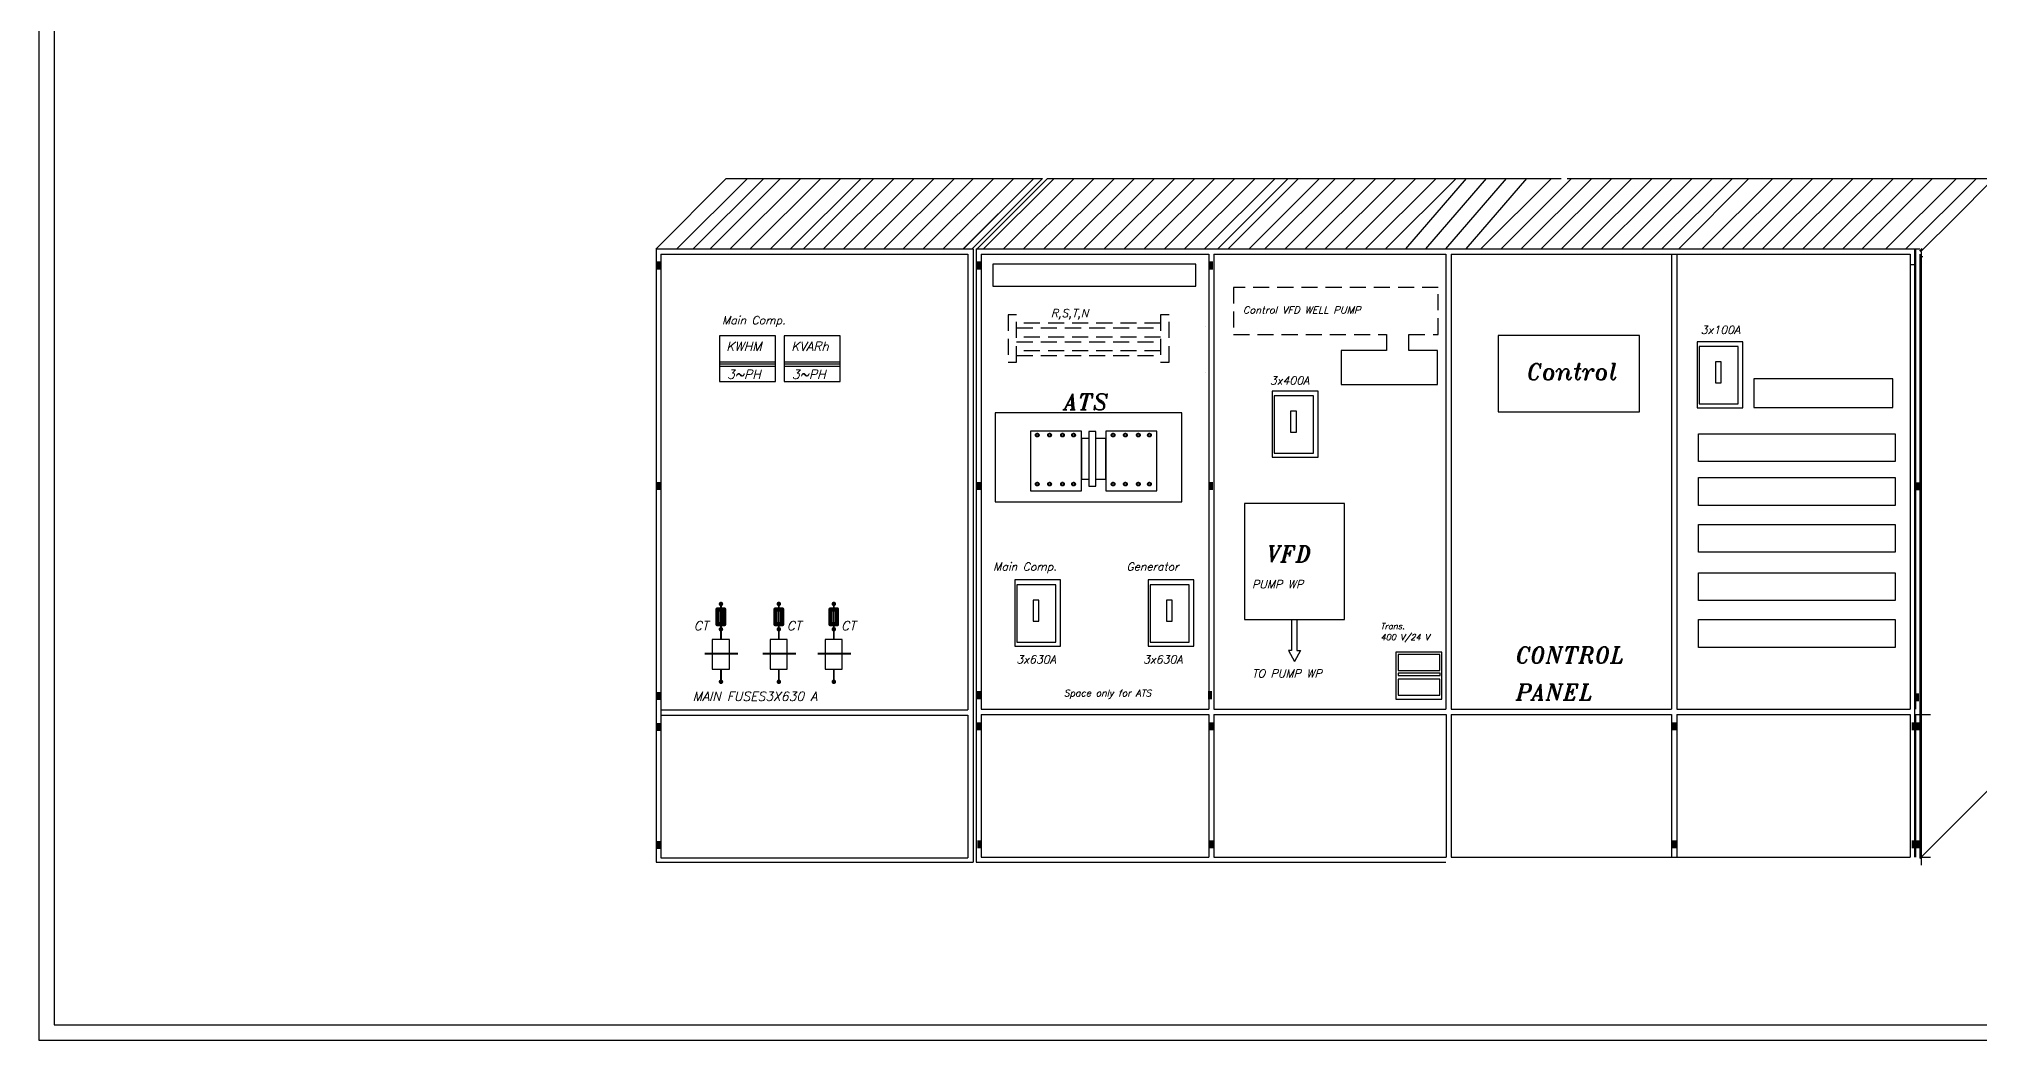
# Model space of a CAD drawing. Header units: inches. Extents: x 191440 to 383551, y 141448 to 284946.
# Drawn here: x 191784 to 191822.28, y 141448.15 to 141467.9 of the extents above; entities that cross this region are included whole.
import ezdxf

# ---------------------------------------------------------------- set-up
doc = ezdxf.new("R2010")
doc.units = ezdxf.units.IN
doc.header["$MEASUREMENT"] = 0
doc.linetypes.add('HIDDEN', pattern=[9.525, 6.35, -3.175])
for name, color, linetype in [('BODY', 7, 'Continuous'), ('ELEC', 7, 'Continuous'), ('TEXT', 7, 'Continuous')]:
    doc.layers.add(name, color=color, linetype=linetype)
doc.styles.add('ITALICT', font='italict')
pattern_1 = [(45, (191846.457783, 141467.527597), (-0.0051971569, 0.0051971569), [])]
pattern_2 = [(45, (191845.315366, 141467.527597), (-0.0051971569, 0.0051971569), [])]
pattern_3 = [(45, (191847.542318, 141467.527597), (-0.0051971569, 0.0051971569), [])]

# ---------------------------------------------------------------- blocks, each defined once
blk = doc.blocks.new('FS')
at = {"const_width": 0.2}
blk.add_lwpolyline([(0, 0.1), (0.5, 0.1)], dxfattribs=at)

msp = doc.modelspace()

# ---------------------------------------------------------------- hatches: boundary and pattern name
at = {"ltscale": 0.05}
h = msp.add_hatch(dxfattribs=at)
h.set_pattern_fill('ANSI31', color=1, scale=0.058799, style=0)
h.set_pattern_definition(pattern_2)
h.paths.add_polyline_path([(191797.49404, 141456.6086), (191797.49404, 141456.52001), (191797.55284, 141456.52001), (191797.55284, 141456.64976, 0.41421356), (191797.5352, 141456.6674), (191797.37645, 141456.6674, 0.41421356), (191797.35881, 141456.64976), (191797.35881, 141456.52001), (191797.4176, 141456.52001), (191797.4176, 141456.6086)])
h = msp.add_hatch(dxfattribs=at)
h.set_pattern_fill('ANSI31', color=1, scale=0.058799, style=0)
h.set_pattern_definition(pattern_2)
h.paths.add_polyline_path([(191797.49404, 141456.42261), (191797.55284, 141456.42261), (191797.55284, 141456.52001), (191797.49404, 141456.52001)])
h.paths.add_polyline_path([(191797.5352, 141456.32637, 0.41421356), (191797.55284, 141456.344), (191797.55284, 141456.42261), (191797.49404, 141456.42261), (191797.49404, 141456.38516), (191797.4176, 141456.38516), (191797.4176, 141456.42261), (191797.35881, 141456.42261), (191797.35881, 141456.344, 0.41421356), (191797.37645, 141456.32637)])
h.paths.add_polyline_path([(191797.4176, 141456.52001), (191797.35881, 141456.52001), (191797.35881, 141456.42261), (191797.4176, 141456.42261)])
h = msp.add_hatch(dxfattribs=at)
h.set_pattern_fill('ANSI31', color=1, scale=0.058799, style=0)
h.set_pattern_definition(pattern_1)
h.paths.add_polyline_path([(191798.63646, 141456.6086), (191798.63646, 141456.52001), (191798.69526, 141456.52001), (191798.69526, 141456.64976, 0.41421356), (191798.67762, 141456.6674), (191798.51886, 141456.6674, 0.41421356), (191798.50122, 141456.64976), (191798.50122, 141456.52001), (191798.56002, 141456.52001), (191798.56002, 141456.6086)])
h = msp.add_hatch(dxfattribs=at)
h.set_pattern_fill('ANSI31', color=1, scale=0.058799, style=0)
h.set_pattern_definition(pattern_1)
h.paths.add_polyline_path([(191798.63646, 141456.42261), (191798.69526, 141456.42261), (191798.69526, 141456.52001), (191798.63646, 141456.52001)])
h.paths.add_polyline_path([(191798.67762, 141456.32637, 0.41421356), (191798.69526, 141456.344), (191798.69526, 141456.42261), (191798.63646, 141456.42261), (191798.63646, 141456.38516), (191798.56002, 141456.38516), (191798.56002, 141456.42261), (191798.50122, 141456.42261), (191798.50122, 141456.344, 0.41421356), (191798.51886, 141456.32637)])
h.paths.add_polyline_path([(191798.56002, 141456.52001), (191798.50122, 141456.52001), (191798.50122, 141456.42261), (191798.56002, 141456.42261)])
h = msp.add_hatch(dxfattribs=at)
h.set_pattern_fill('ANSI31', color=1, scale=0.058799, style=0)
h.set_pattern_definition(pattern_3)
h.paths.add_polyline_path([(191799.721, 141456.6086), (191799.721, 141456.52001), (191799.77979, 141456.52001), (191799.77979, 141456.64976, 0.41421356), (191799.76215, 141456.6674), (191799.6034, 141456.6674, 0.41421356), (191799.58576, 141456.64976), (191799.58576, 141456.52001), (191799.64456, 141456.52001), (191799.64456, 141456.6086)])
h = msp.add_hatch(dxfattribs=at)
h.set_pattern_fill('ANSI31', color=1, scale=0.058799, style=0)
h.set_pattern_definition(pattern_3)
h.paths.add_polyline_path([(191799.721, 141456.42261), (191799.77979, 141456.42261), (191799.77979, 141456.52001), (191799.721, 141456.52001)])
h.paths.add_polyline_path([(191799.76215, 141456.32637, 0.41421356), (191799.77979, 141456.344), (191799.77979, 141456.42261), (191799.721, 141456.42261), (191799.721, 141456.38516), (191799.64456, 141456.38516), (191799.64456, 141456.42261), (191799.58576, 141456.42261), (191799.58576, 141456.344, 0.41421356), (191799.6034, 141456.32637)])
h.paths.add_polyline_path([(191799.64456, 141456.52001), (191799.58576, 141456.52001), (191799.58576, 141456.42261), (191799.64456, 141456.42261)])

# ---------------------------------------------------------------- linework, layer by layer
at = {"linetype": 'Continuous'}
for p, q in [((191797.56358, 141465.14543), (191803.80354, 141465.14543)), ((191803.90193, 141465.14543), (191805.07632, 141465.14543)), ((191805.07632, 141465.14543), (191814.03506, 141465.14543)), ((191814.15136, 141465.14543), (191822.58866, 141465.14543)), ((191796.18248, 141463.75286), (191802.4318, 141463.75286)), ((191796.18248, 141463.75286), (191796.18248, 141451.65704)), ((191796.26865, 141463.64917), (191796.26865, 141451.74488)), ((191796.2691, 141463.64917), (191802.3265, 141463.64917)), ((191802.3265, 141463.64917), (191802.3265, 141454.65964)), ((191802.4318, 141463.75286), (191802.4318, 141451.65704)), ((191802.49098, 141463.75286), (191802.49098, 141451.65591)), ((191802.49098, 141463.75286), (191811.76141, 141463.75286)), ((191802.59467, 141463.64917), (191802.59467, 141454.67435)), ((191802.59467, 141463.64917), (191807.08006, 141463.64917)), ((191807.08006, 141463.64917), (191807.08006, 141454.67435)), ((191807.18375, 141463.64917), (191807.18375, 141454.67435)), ((191807.18375, 141463.64917), (191809.81079, 141463.64917)), ((191807.18375, 141463.64917), (191811.76141, 141463.64917)), ((191811.76141, 141463.75286), (191821.02594, 141463.75286)), ((191811.76141, 141463.64917), (191811.76141, 141454.67435)), ((191811.8651, 141463.64917), (191811.8651, 141454.67435)), ((191811.8651, 141463.64917), (191820.92225, 141463.64917)), ((191816.21273, 141463.64917), (191816.21273, 141454.67435)), ((191816.31642, 141463.64917), (191816.31642, 141454.67435)), ((191820.92225, 141463.64917), (191820.92225, 141454.67435)), ((191821.00557, 141463.75286), (191821.00557, 141451.7596)), ((191821.00557, 141463.75286), (191821.11086, 141463.75286)), ((191821.02594, 141463.75286), (191821.02594, 141454.67435)), ((191821.11086, 141463.64917), (191821.11086, 141454.65964)), ((191821.11086, 141463.63446), (191821.11086, 141451.7596)), ((191802.43117, 141462.22273), (191802.4318, 141462.22307)), ((191807.01884, 141462.22273), (191807.01946, 141462.22307)), ((191811.76079, 141462.23744), (191811.76141, 141462.23778)), ((191802.43117, 141461.31375), (191802.4318, 141461.3141)), ((191807.01884, 141461.31375), (191807.01946, 141461.3141)), ((191811.76079, 141461.32847), (191811.76141, 141461.32881)), ((191821.11024, 141461.32847), (191821.11086, 141461.32881)), ((191796.26865, 141454.65964), (191802.3265, 141454.65964)), ((191796.26865, 141454.55595), (191802.3265, 141454.55595)), ((191796.37279, 141454.65964), (191798.99983, 141454.65964)), ((191796.37279, 141454.55595), (191798.99983, 141454.55595)), ((191802.3265, 141454.55595), (191802.3265, 141451.74488)), ((191802.59467, 141454.67435), (191803.16878, 141454.67435)), ((191802.59467, 141454.67435), (191807.08006, 141454.67435)), ((191802.59467, 141454.57066), (191803.16878, 141454.57066)), ((191802.59467, 141454.57066), (191802.59467, 141451.7596)), ((191802.59467, 141454.57066), (191807.08006, 141454.57066)), ((191807.08006, 141454.57066), (191807.08006, 141451.7596)), ((191807.18375, 141454.67435), (191809.81079, 141454.67435)), ((191807.18375, 141454.67435), (191811.76141, 141454.67435)), ((191807.18375, 141454.57066), (191809.81079, 141454.57066)), ((191807.18375, 141454.57066), (191811.76775, 141454.57066)), ((191807.18375, 141454.57066), (191807.18375, 141451.7596)), ((191811.76775, 141454.57066), (191811.76775, 141451.7596)), ((191811.8651, 141454.67435), (191812.24383, 141454.67435)), ((191811.8651, 141454.67435), (191816.21273, 141454.67435)), ((191811.8651, 141454.57066), (191812.24383, 141454.57066)), ((191811.8651, 141454.57066), (191811.8651, 141451.7596)), ((191811.8651, 141454.57066), (191816.21273, 141454.57066)), ((191816.21273, 141454.57066), (191816.21273, 141451.7596)), ((191816.31642, 141454.67435), (191820.92225, 141454.67435)), ((191816.31642, 141454.57066), (191820.92225, 141454.57066)), ((191816.31642, 141454.57066), (191816.31642, 141451.7596)), ((191820.92225, 141454.57066), (191820.92225, 141451.7596)), ((191821.00557, 141454.57066), (191821.31797, 141454.57066)), ((191821.02594, 141454.57066), (191821.02594, 141451.7596)), ((191821.11086, 141454.55595), (191821.11086, 141451.74488)), ((191796.26865, 141451.74488), (191802.3265, 141451.74488)), ((191796.37279, 141451.74488), (191798.99983, 141451.74488)), ((191802.59467, 141451.7596), (191807.08006, 141451.7596)), ((191807.18375, 141451.7596), (191809.81079, 141451.7596)), ((191807.18375, 141451.7596), (191811.76775, 141451.7596)), ((191811.8651, 141451.7596), (191820.92225, 141451.7596)), ((191821.11086, 141451.7596), (191821.31797, 141451.7596)), ((191796.18248, 141451.65704), (191802.4318, 141451.65704)), ((191802.49098, 141451.65591), (191811.76141, 141451.65591))]:
    msp.add_line(p, q, dxfattribs=at)
at = {"color": 7, "linetype": 'Continuous'}
for p, q in [((191821.12204, 141463.60592), (191821.12204, 141454.6311)), ((191821.12204, 141463.60592), (191821.16716, 141463.60592)), ((191821.13504, 141463.69481), (191821.13504, 141451.59786)), ((191821.10366, 141462.19419), (191821.10428, 141462.19453)), ((191821.10553, 141462.19242), (191821.10616, 141462.19276)), ((191821.10366, 141461.28522), (191821.10428, 141461.28556)), ((191821.10553, 141461.28345), (191821.10616, 141461.28379))]:
    msp.add_line(p, q, dxfattribs=at)
for p, q in [((191807.07861, 141463.44569), (191807.15955, 141463.44569)), ((191820.92081, 141463.44569), (191821.00174, 141463.44569))]:
    msp.add_line(p, q)
at = {"ltscale": 0.05}
for p, q in [((191808.71267, 141456.44769), (191808.71267, 141455.83531)), ((191808.81811, 141456.44769), (191808.81811, 141455.83531)), ((191808.71267, 141455.83531), (191808.65263, 141455.83531)), ((191808.65263, 141455.83531), (191808.77139, 141455.61597)), ((191808.89016, 141455.83531), (191808.77139, 141455.61597)), ((191808.81811, 141455.83531), (191808.89016, 141455.83531))]:
    msp.add_line(p, q, dxfattribs=at)
msp.add_lwpolyline([(191841.5, 141487.64733), (191784, 141487.64733), (191784, 141448.14733), (191841.5, 141448.14733), (191841.5, 141487.64733)])
msp.add_lwpolyline([(191841.2, 141487.34733), (191784.3, 141487.34733), (191784.3, 141448.44733), (191841.2, 141448.44733)], close=True)
at = {"linetype": 'HIDDEN', "ltscale": 0.05}
for points in [[(191811.02996, 141462.06861), (191811.60919, 141462.06861), (191811.60919, 141462.9954), (191807.5663, 141462.9954), (191807.5663, 141462.06861), (191810.58952, 141462.06861)], [(191806.13262, 141462.2904), (191803.29158, 141462.2904)], [(191803.29158, 141462.19995), (191806.13262, 141462.19995)], [(191806.13262, 141462.01372), (191803.29158, 141462.01372)], [(191803.29158, 141461.92326), (191806.13262, 141461.92326)], [(191806.13262, 141461.74451), (191803.29158, 141461.74451)], [(191803.29158, 141461.65406), (191806.13262, 141461.65406)]]:
    msp.add_lwpolyline(points, dxfattribs=at)
for points in [[(191803.29158, 141462.45571), (191803.12698, 141462.45571), (191803.12698, 141461.52096), (191803.29158, 141461.52096)], [(191806.29722, 141462.45571), (191806.13262, 141462.45571), (191806.13262, 141461.52096), (191806.29722, 141461.52096)]]:
    msp.add_lwpolyline(points, close=True, dxfattribs=at)
at = {"ltscale": 0.05}
for points in [[(191810.58952, 141462.06861), (191810.58952, 141461.74778)], [(191811.02996, 141461.74778), (191811.02996, 141462.06861)], [(191810.58952, 141461.74778), (191809.69506, 141461.74778), (191809.69506, 141461.08102), (191811.59426, 141461.08102), (191811.59426, 141461.74778), (191811.02996, 141461.74778)]]:
    msp.add_lwpolyline(points, dxfattribs=at)
for points in [[(191816.71616, 141460.62029), (191817.62083, 141460.62029), (191817.62083, 141461.92408), (191816.71616, 141461.92408)], [(191817.5285, 141461.82791), (191816.75627, 141461.82791), (191816.75627, 141460.69871), (191817.5285, 141460.69871)], [(191817.07803, 141461.11323), (191817.19244, 141461.11323), (191817.19244, 141461.52775), (191817.07803, 141461.52775)], [(191808.33409, 141459.64674), (191809.23876, 141459.64674), (191809.23876, 141460.95053), (191808.33409, 141460.95053)], [(191809.14643, 141460.85436), (191808.37421, 141460.85436), (191808.37421, 141459.72516), (191809.14643, 141459.72516)], [(191808.69597, 141460.13968), (191808.81037, 141460.13968), (191808.81037, 141460.5542), (191808.69597, 141460.5542)], [(191809.75616, 141458.72932), (191807.78663, 141458.72932), (191807.78663, 141456.44769), (191809.75616, 141456.44769)], [(191803.25502, 141455.9213), (191804.15969, 141455.9213), (191804.15969, 141457.2251), (191803.25502, 141457.2251)], [(191804.06736, 141457.12893), (191803.29513, 141457.12893), (191803.29513, 141455.99973), (191804.06736, 141455.99973)], [(191803.61689, 141456.41424), (191803.7313, 141456.41424), (191803.7313, 141456.82876), (191803.61689, 141456.82876)], [(191811.68053, 141455.80078), (191810.77371, 141455.80078), (191810.77371, 141454.87505), (191811.68053, 141454.87505)], [(191810.81613, 141455.43824), (191811.63781, 141455.43824), (191811.63781, 141455.75634), (191810.81613, 141455.75634)], [(191810.81613, 141455.33678), (191811.64938, 141455.33678), (191811.64938, 141455.38922), (191810.81613, 141455.38922)], [(191810.81613, 141454.94927), (191811.63781, 141454.94927), (191811.63781, 141455.26737), (191810.81613, 141455.26737)]]:
    msp.add_lwpolyline(points, close=True, dxfattribs=at)
at = {"color": 7, "ltscale": 0.05, "true_color": 0xffffff}
for points in [[(191817.83738, 141460.62701), (191820.57962, 141460.62701), (191820.57962, 141461.18962), (191817.83738, 141461.18962)], [(191816.74049, 141460.10767), (191820.62292, 141460.10767), (191820.62292, 141459.55948), (191816.74049, 141459.55948)], [(191816.74049, 141459.24211), (191820.62292, 141459.24211), (191820.62292, 141458.69393), (191816.74049, 141458.69393)], [(191816.74049, 141458.31885), (191820.62292, 141458.31885), (191820.62292, 141457.77066), (191816.74049, 141457.77066)], [(191816.74049, 141457.36673), (191820.62292, 141457.36673), (191820.62292, 141456.81855), (191816.74049, 141456.81855)], [(191816.74049, 141456.44347), (191820.62292, 141456.44347), (191820.62292, 141455.89528), (191816.74049, 141455.89528)]]:
    msp.add_lwpolyline(points, close=True, dxfattribs=at)
at = {"color": 242, "linetype": 'HIDDEN', "true_color": 0xcd2027}
for points in [[(191802.86585, 141458.76782), (191806.55021, 141458.76782), (191806.55021, 141460.51748), (191802.86585, 141460.51748)], [(191803.56323, 141458.98356), (191804.5731, 141458.98356), (191804.5731, 141460.16118), (191803.56323, 141460.16118)], [(191804.85583, 141460.15016), (191804.7185, 141460.15016), (191804.7185, 141459.07546), (191804.85583, 141459.07546)], [(191805.04998, 141458.98356), (191806.05985, 141458.98356), (191806.05985, 141460.16118), (191805.04998, 141460.16118)], [(191805.88365, 141455.9213), (191806.78832, 141455.9213), (191806.78832, 141457.2251), (191805.88365, 141457.2251)], [(191806.69599, 141457.12893), (191805.92376, 141457.12893), (191805.92376, 141455.99973), (191806.69599, 141455.99973)], [(191806.24552, 141456.41424), (191806.35993, 141456.41424), (191806.35993, 141456.82876), (191806.24552, 141456.82876)]]:
    msp.add_lwpolyline(points, close=True, dxfattribs=at)
for points in [[(191804.7185, 141460.01125), (191804.5731, 141460.01125), (191804.5731, 141459.2145), (191804.7185, 141459.2145)], [(191804.85583, 141459.2145), (191805.04998, 141459.2145), (191805.04998, 141460.01125), (191804.85583, 141460.01125)]]:
    msp.add_lwpolyline(points, dxfattribs=at)
at = {"const_width": 0.04438}
for points in [[(191797.43524, 141456.751, 1), (191797.47962, 141456.751, 1)], [(191798.57765, 141456.751, 1), (191798.62204, 141456.751, 1)], [(191799.66219, 141456.751, 1), (191799.70657, 141456.751, 1)], [(191797.43524, 141456.2524, 1), (191797.47962, 141456.2524, 1)], [(191797.43524, 141456.2524, 1), (191797.47962, 141456.2524, 1)], [(191798.57765, 141456.2524, 1), (191798.62204, 141456.2524, 1)], [(191798.57765, 141456.2524, 1), (191798.62204, 141456.2524, 1)], [(191799.66219, 141456.2524, 1), (191799.70657, 141456.2524, 1)], [(191799.66219, 141456.2524, 1), (191799.70657, 141456.2524, 1)], [(191797.43605, 141455.21619, 1), (191797.48044, 141455.21619, 1)], [(191797.43605, 141455.21619, 1), (191797.48044, 141455.21619, 1)], [(191798.57847, 141455.21619, 1), (191798.62285, 141455.21619, 1)], [(191798.57847, 141455.21619, 1), (191798.62285, 141455.21619, 1)], [(191799.66301, 141455.21619, 1), (191799.70739, 141455.21619, 1)], [(191799.66301, 141455.21619, 1), (191799.70739, 141455.21619, 1)]]:
    msp.add_lwpolyline(points, format="xyb", close=True, dxfattribs=at)
at = {"color": 1, "ltscale": 0.05, "const_width": 0.03396}
for points in [[(191797.45828, 141456.06125), (191797.45828, 141456.79034)], [(191798.6007, 141456.06125), (191798.6007, 141456.79034)], [(191799.68524, 141456.06125), (191799.68524, 141456.79034)], [(191797.45828, 141455.18499), (191797.45828, 141455.46456)], [(191798.6007, 141455.18499), (191798.6007, 141455.46456)], [(191799.68524, 141455.18499), (191799.68524, 141455.46456)]]:
    msp.add_lwpolyline(points, dxfattribs=at)
at = {"color": 1, "ltscale": 0.05}
for points in [[(191797.55284, 141456.64976, 0.41421356), (191797.5352, 141456.6674), (191797.37645, 141456.6674, 0.41421356), (191797.35881, 141456.64976), (191797.35881, 141456.344, 0.41421356), (191797.37645, 141456.32637), (191797.5352, 141456.32637, 0.41421356), (191797.55284, 141456.344)], [(191798.69526, 141456.64976, 0.41421356), (191798.67762, 141456.6674), (191798.51886, 141456.6674, 0.41421356), (191798.50122, 141456.64976), (191798.50122, 141456.344, 0.41421356), (191798.51886, 141456.32637), (191798.67762, 141456.32637, 0.41421356), (191798.69526, 141456.344)], [(191799.77979, 141456.64976, 0.41421356), (191799.76215, 141456.6674), (191799.6034, 141456.6674, 0.41421356), (191799.58576, 141456.64976), (191799.58576, 141456.344, 0.41421356), (191799.6034, 141456.32637), (191799.76215, 141456.32637, 0.41421356), (191799.77979, 141456.344)]]:
    msp.add_lwpolyline(points, format="xyb", close=True, dxfattribs=at)
for points in [[(191797.49404, 141456.6086), (191797.4176, 141456.6086), (191797.4176, 141456.38516), (191797.49404, 141456.38516)], [(191798.63646, 141456.6086), (191798.56002, 141456.6086), (191798.56002, 141456.38516), (191798.63646, 141456.38516)], [(191799.721, 141456.6086), (191799.64456, 141456.6086), (191799.64456, 141456.38516), (191799.721, 141456.38516)]]:
    msp.add_lwpolyline(points, close=True, dxfattribs=at)
at = {"color": 175, "ltscale": 0.05, "true_color": 0x4554a5}
for points in [[(191797.62424, 141456.05314), (191797.28468, 141456.05314), (191797.28468, 141455.46456), (191797.62424, 141455.46456)], [(191798.76666, 141456.05314), (191798.42709, 141456.05314), (191798.42709, 141455.46456), (191798.76666, 141455.46456)], [(191799.85119, 141456.05314), (191799.51163, 141456.05314), (191799.51163, 141455.46456), (191799.85119, 141455.46456)]]:
    msp.add_lwpolyline(points, close=True, dxfattribs=at)
at = {"color": 175, "ltscale": 0.05, "true_color": 0x4554a5, "const_width": 0.03396}
for points in [[(191797.79402, 141455.77017), (191797.13753, 141455.77017)], [(191798.93644, 141455.77017), (191798.27995, 141455.77017)], [(191800.02098, 141455.77017), (191799.36448, 141455.77017)]]:
    msp.add_lwpolyline(points, dxfattribs=at)
at = {"linetype": 'HIDDEN'}
for centre, radius in [((191803.69773, 141460.08137), 0.03567), ((191803.69773, 141460.08137), 0.03567), ((191803.69688, 141460.08269), 0.02431), ((191803.94032, 141460.08137), 0.03567), ((191803.94032, 141460.08137), 0.03567), ((191803.93948, 141460.08269), 0.02431), ((191804.19586, 141460.08137), 0.03567), ((191804.19586, 141460.08137), 0.03567), ((191804.19502, 141460.08269), 0.02431), ((191804.41444, 141460.08137), 0.03567), ((191804.41444, 141460.08137), 0.03567), ((191804.41359, 141460.08269), 0.02431), ((191805.19412, 141460.08137), 0.03567), ((191805.19412, 141460.08137), 0.03567), ((191805.19328, 141460.08269), 0.02431), ((191805.43671, 141460.08137), 0.03567), ((191805.43671, 141460.08137), 0.03567), ((191805.43587, 141460.08269), 0.02431), ((191805.69225, 141460.08137), 0.03567), ((191805.69225, 141460.08137), 0.03567), ((191805.69141, 141460.08269), 0.02431), ((191805.91083, 141460.08137), 0.03567), ((191805.91083, 141460.08137), 0.03567), ((191805.90999, 141460.08269), 0.02431), ((191803.69773, 141459.11513), 0.03567), ((191803.69773, 141459.11513), 0.03567), ((191803.69688, 141459.11646), 0.02431), ((191803.94032, 141459.11513), 0.03567), ((191803.94032, 141459.11513), 0.03567), ((191803.93948, 141459.11646), 0.02431), ((191804.19586, 141459.11513), 0.03567), ((191804.19586, 141459.11513), 0.03567), ((191804.19502, 141459.11646), 0.02431), ((191804.41444, 141459.11513), 0.03567), ((191804.41444, 141459.11513), 0.03567), ((191804.41359, 141459.11646), 0.02431), ((191805.19412, 141459.11513), 0.03567), ((191805.19412, 141459.11513), 0.03567), ((191805.19328, 141459.11646), 0.02431), ((191805.43671, 141459.11513), 0.03567), ((191805.43671, 141459.11513), 0.03567), ((191805.43587, 141459.11646), 0.02431), ((191805.69225, 141459.11513), 0.03567), ((191805.69225, 141459.11513), 0.03567), ((191805.69141, 141459.11646), 0.02431), ((191805.91083, 141459.11513), 0.03567), ((191805.91083, 141459.11513), 0.03567), ((191805.90999, 141459.11646), 0.02431)]:
    msp.add_circle(centre, radius, dxfattribs=at)
for centre, start, end in [((191797.45743, 141456.2524), 0, 180), ((191797.45743, 141456.2524), 180, 0), ((191798.59984, 141456.2524), 0, 180), ((191798.59984, 141456.2524), 180, 0), ((191799.68438, 141456.2524), 0, 180), ((191799.68438, 141456.2524), 180, 0), ((191797.45825, 141455.21619), 0, 180), ((191797.45825, 141455.21619), 180, 0), ((191798.60066, 141455.21619), 0, 180), ((191798.60066, 141455.21619), 180, 0), ((191799.6852, 141455.21619), 0, 180), ((191799.6852, 141455.21619), 180, 0)]:
    msp.add_arc(centre, 0.02219, start, end)
at = {"layer": 'BODY', "linetype": 'Continuous'}
for p, q in [((191796.16995, 141463.75181), (191797.56358, 141465.14543)), ((191796.58795, 141463.75286), (191797.98053, 141465.14543)), ((191796.9106, 141463.75286), (191798.30317, 141465.14543)), ((191797.24174, 141463.75286), (191798.63431, 141465.14543)), ((191797.63849, 141463.75286), (191799.03107, 141465.14543)), ((191798.03525, 141463.75286), (191799.42782, 141465.14543)), ((191798.432, 141463.75286), (191799.82457, 141465.14543)), ((191798.82875, 141463.75286), (191800.22132, 141465.14543)), ((191799.08417, 141463.75286), (191800.47674, 141465.14543)), ((191799.48092, 141463.75286), (191800.87349, 141465.14543)), ((191799.87767, 141463.75286), (191801.27024, 141465.14543)), ((191800.27442, 141463.75286), (191801.667, 141465.14543)), ((191800.67118, 141463.75286), (191802.06375, 141465.14543)), ((191801.05078, 141463.75286), (191802.44335, 141465.14543)), ((191801.44753, 141463.75286), (191802.84011, 141465.14543)), ((191801.84429, 141463.75286), (191803.23686, 141465.14543)), ((191802.23902, 141463.75286), (191803.6316, 141465.14543)), ((191802.24104, 141463.75286), (191803.63361, 141465.14543)), ((191802.40991, 141463.75181), (191803.80354, 141465.14543)), ((191802.50831, 141463.75181), (191803.90193, 141465.14543)), ((191802.63578, 141463.75286), (191804.02835, 141465.14543)), ((191802.63779, 141463.75286), (191804.03037, 141465.14543)), ((191803.03253, 141463.75286), (191804.4251, 141465.14543)), ((191803.82604, 141463.75286), (191805.21861, 141465.14543)), ((191804.22279, 141463.75286), (191805.61536, 141465.14543)), ((191804.37787, 141464.70145), (191804.82186, 141465.14543)), ((191804.61954, 141463.75286), (191806.01212, 141465.14543)), ((191805.0163, 141463.75286), (191806.40887, 141465.14543)), ((191805.41305, 141463.75286), (191806.80562, 141465.14543)), ((191805.8098, 141463.75286), (191807.20238, 141465.14543)), ((191806.20656, 141463.75286), (191807.59913, 141465.14543)), ((191806.60331, 141463.75286), (191807.99588, 141465.14543)), ((191807.00006, 141463.75286), (191808.39264, 141465.14543)), ((191807.25365, 141463.75181), (191808.64727, 141465.14543)), ((191807.45638, 141463.75181), (191808.85001, 141465.14543)), ((191807.87113, 141463.75181), (191809.26475, 141465.14543)), ((191808.19032, 141463.75286), (191809.5829, 141465.14543)), ((191808.58708, 141463.75286), (191809.97965, 141465.14543)), ((191808.98383, 141463.75286), (191810.3764, 141465.14543)), ((191809.38058, 141463.75286), (191810.77316, 141465.14543)), ((191809.77734, 141463.75286), (191811.16991, 141465.14543)), ((191810.17409, 141463.75286), (191811.56666, 141465.14543)), ((191810.57084, 141463.75286), (191811.96341, 141465.14543)), ((191810.96759, 141463.75286), (191812.16478, 141465.14543)), ((191811.36435, 141463.75286), (191812.56154, 141465.14543)), ((191811.7611, 141463.75286), (191812.95829, 141465.14543)), ((191812.15785, 141463.75286), (191813.35504, 141465.14543)), ((191812.45164, 141463.75286), (191813.84422, 141465.14543)), ((191812.8484, 141463.75286), (191814.24097, 141465.14543)), ((191813.24515, 141463.75286), (191814.63772, 141465.14543)), ((191813.6419, 141463.75286), (191815.03448, 141465.14543)), ((191814.03866, 141463.75286), (191815.43123, 141465.14543)), ((191814.43541, 141463.75286), (191815.82798, 141465.14543)), ((191815.22892, 141463.75286), (191816.62149, 141465.14543)), ((191815.62567, 141463.75286), (191817.01824, 141465.14543)), ((191815.78075, 141464.70145), (191816.22474, 141465.14543)), ((191816.02242, 141463.75286), (191817.415, 141465.14543)), ((191816.3457, 141463.75181), (191817.73932, 141465.14543)), ((191816.81593, 141463.75286), (191818.2085, 141465.14543)), ((191817.21268, 141463.75286), (191818.60526, 141465.14543)), ((191817.60944, 141463.75286), (191819.00201, 141465.14543)), ((191818.00619, 141463.75286), (191819.39876, 141465.14543)), ((191818.40294, 141463.75286), (191819.79552, 141465.14543)), ((191818.7997, 141463.75286), (191820.19227, 141465.14543)), ((191819.19645, 141463.75286), (191820.58902, 141465.14543)), ((191819.5932, 141463.75286), (191820.98577, 141465.14543)), ((191819.96567, 141463.75181), (191821.3593, 141465.14543)), ((191820.43933, 141463.75286), (191821.83191, 141465.14543)), ((191820.83609, 141463.75286), (191822.22866, 141465.14543)), ((191803.42928, 141463.75286), (191804.37787, 141464.70145)), ((191814.83216, 141463.75286), (191815.78075, 141464.70145)), ((191797.42704, 141461.43827), (191798.53086, 141461.43827)), ((191797.43202, 141461.52619), (191798.53584, 141461.52619)), ((191797.43207, 141461.48631), (191798.53589, 141461.48631)), ((191798.70638, 141461.43827), (191799.8102, 141461.43827)), ((191798.71136, 141461.52619), (191799.81518, 141461.52619)), ((191798.71141, 141461.48631), (191799.81523, 141461.48631))]:
    msp.add_line(p, q, dxfattribs=at)
at = {"layer": 'BODY', "color": 7, "linetype": 'Continuous'}
for p, q in [((191821.81705, 141464.38803), (191822.51641, 141465.08739)), ((191821.12384, 141463.69481), (191821.81705, 141464.38803)), ((191821.10766, 141463.70961), (191821.15846, 141463.76041)), ((191821.10866, 141451.72786), (191822.57175, 141453.19095))]:
    msp.add_line(p, q, dxfattribs=at)
at = {"layer": 'BODY', "linetype": 'Continuous'}
for points in [[(191798.53086, 141462.04093), (191797.42704, 141462.04093), (191797.42704, 141461.14011), (191798.53086, 141461.14011)], [(191799.8102, 141462.04093), (191798.70638, 141462.04093), (191798.70638, 141461.14011), (191799.8102, 141461.14011)]]:
    msp.add_lwpolyline(points, close=True, dxfattribs=at)
at = {"layer": 'TEXT'}
msp.add_line((191821.02594, 141463.64917), (191821.02594, 141463.75286), dxfattribs=at)
for points in [[(191806.82738, 141463.45153), (191802.82298, 141463.45153), (191802.82298, 141463.01828), (191806.82738, 141463.01828)], [(191812.79116, 141460.54056), (191815.5799, 141460.54056), (191815.5799, 141462.043), (191812.79116, 141462.043)]]:
    msp.add_lwpolyline(points, close=True, dxfattribs=at)

# ---------------------------------------------------------------- block references
at = {"linetype": 'Continuous', "xscale": 0.161866966893278, "yscale": 0.7964795384222525, "zscale": 0.161866966893278}
for p in [(191796.18317, 141463.34652), (191802.49965, 141463.34652), (191807.08732, 141463.34652), (191796.18317, 141458.99634), (191802.49965, 141458.99634), (191807.08732, 141458.99634), (191796.18317, 141454.85817), (191802.50234, 141454.87288), (191807.06739, 141454.87288), (191802.50935, 141454.25837), (191807.09594, 141454.25837), (191816.22584, 141454.25837), (191820.94747, 141454.25837), (191821.01927, 141454.25837), (191796.18804, 141454.24366), (191796.18804, 141451.91683), (191802.51306, 141451.93155), (191807.09594, 141451.93155), (191816.22954, 141451.93155), (191820.95118, 141451.93155), (191821.01927, 141451.93155)]:
    msp.add_blockref('FS', p, dxfattribs=at)
at = {"color": 7, "linetype": 'Continuous', "xscale": 0.161866966893278, "yscale": 0.7964795384222525, "zscale": 0.161866966893278}
for p in [(191821.01878, 141458.99281), (191821.01456, 141454.82786), (191821.01581, 141454.82786)]:
    msp.add_blockref('FS', p, dxfattribs=at)

# ---------------------------------------------------------------- texts
at = {"layer": 'ELEC', "style": 'ITALICT'}
for s, height, p in [('R,S,T,N', 0.15789, (191803.96684, 141462.40813)), ('Control VFD WELL PUMP', 0.1421014, (191807.7557, 141462.47894)), ('Main Comp.', 0.15789, (191797.47961, 141462.26921)), ('3x100A', 0.15789, (191816.78626, 141462.07883)), ('KWHM', 0.178513, (191797.56322, 141461.74439)), ('KVARh', 0.178513, (191798.84256, 141461.74439)), ('3~PH', 0.178513, (191797.57698, 141461.1923)), ('3~PH', 0.178513, (191798.85632, 141461.1923)), ('Control', 0.319728, (191813.36156, 141461.172)), ('3x400A', 0.15789, (191808.28626, 141461.07883)), ('VFD ', 0.315781, (191808.22681, 141457.57854)), ('Main Comp.', 0.15789, (191802.83006, 141457.40825)), ('PUMP WP', 0.15789, (191807.93626, 141457.06242)), ('CT', 0.178513, (191796.92128, 141456.23246)), ('CT', 0.178513, (191798.75713, 141456.23246)), ('CT', 0.178513, (191799.82803, 141456.23246)), ('Trans.', 0.118418, (191810.46991, 141456.25441)), ('400 V/24 V', 0.118418, (191810.46991, 141456.0377)), ('3x630A', 0.15789, (191803.28626, 141455.57883)), ('CONTROL ', 0.319728, (191813.14014, 141455.5833)), ('TO PUMP WP', 0.15789, (191807.93626, 141455.30152)), ('MAIN FUSES3X630 A ', 0.1785127, (191796.90195, 141454.84087)), ('PANEL', 0.319728, (191813.14014, 141454.85036))]:
    msp.add_text(s, height=height, dxfattribs=at).set_placement(p)
at = {"layer": 'ELEC', "color": 242, "true_color": 0xcd2027, "style": 'ITALICT'}
for s, height, p in [('ATS', 0.315781, (191804.22681, 141460.57854)), ('Generator', 0.15789, (191805.45869, 141457.40825)), ('3x630A', 0.15789, (191805.78626, 141455.57883)), ('Space only for ATS', 0.1332201, (191804.22168, 141454.92692))]:
    msp.add_text(s, height=height, dxfattribs=at).set_placement(p)

doc.saveas('drawing.dxf')
